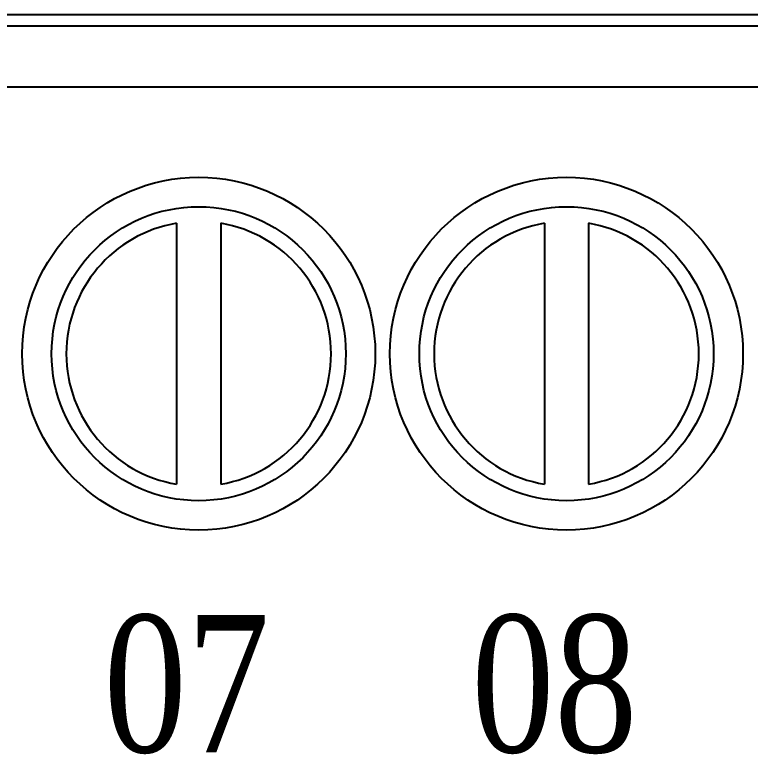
# Model space of a CAD drawing. Header units: millimetres. Extents: x 87 to 927, y 85 to 1088.
# Drawn here: x 135.28 to 145.28, y 646.97 to 657.03 of the extents above; entities that cross this region are included whole.
import ezdxf
from ezdxf.enums import TextEntityAlignment as Align

# ---------------------------------------------------------------- set-up
doc = ezdxf.new("R2010")
doc.units = ezdxf.units.MM
doc.layers.add('40', color=4, linetype='Continuous')
doc.styles.add('SS', font='batang.ttc', dxfattribs={"width": 0.8})

msp = doc.modelspace()

# ---------------------------------------------------------------- linework, layer by layer
at = {"color": 7, "linetype": 'Continuous'}
for p, q in [((175.593, 657.026), (104.835, 657.026)), ((176.155, 656.869), (104.273, 656.869)), ((175.889, 656.041), (104.539, 656.041)), ((137.477, 654.189), (137.477, 650.64)), ((138.077, 654.189), (138.077, 650.64)), ((142.477, 654.189), (142.477, 650.64)), ((143.077, 654.189), (143.077, 650.64))]:
    msp.add_line(p, q, dxfattribs=at)
for centre, radius in [((137.777, 652.415), 2.4), ((142.777, 652.415), 2.4), ((137.777, 652.415), 2), ((142.777, 652.415), 2)]:
    msp.add_circle(centre, radius, dxfattribs=at)
for centre, start, end in [((137.777, 652.415), 99.5941, 260.4059), ((137.777, 652.415), 279.5941, 80.4059), ((142.777, 652.415), 99.5941, 260.4059), ((142.777, 652.415), 279.5941, 80.4059)]:
    msp.add_arc(centre, 1.8, start, end, dxfattribs=at)

# ---------------------------------------------------------------- texts
at = {"layer": '40', "color": 0, "style": 'SS', "width": 0.8}
for s, p in [('07', (137.613, 646.994)), ('08', (142.613, 646.994))]:
    msp.add_text(s, height=1.8658, dxfattribs=at).set_placement(p, align=Align.CENTER)

doc.saveas('drawing.dxf')
